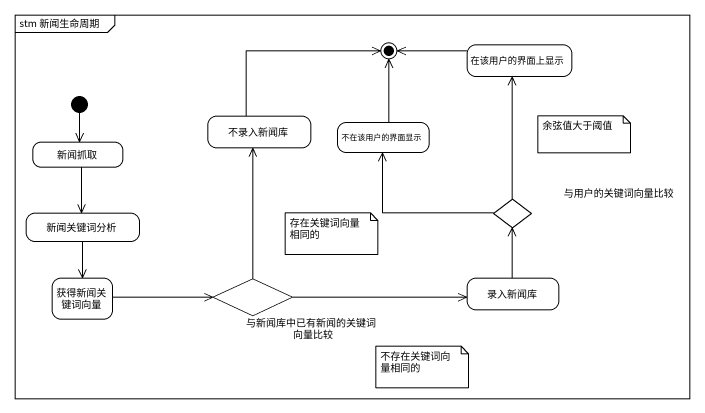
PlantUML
@startuml
mainframe stm 新闻生命周期
hide empty description
state 在该用户的界面上显示
state 不录入新闻库
state 不在该用户的界面显示
state 新闻抓取
state 新闻关键词分析
state 与用户的关键词向量比较 <<choice>>
state 获得新闻关键词向量
state 与新闻库中已有新闻的关键词向量比较 <<choice>>
state 录入新闻库
[*] --> 新闻抓取
新闻抓取 --> 新闻关键词分析
新闻关键词分析 --> 获得新闻关键词向量
与用户的关键词向量比较 -up-> 在该用户的界面上显示
与用户的关键词向量比较 -left-> 不在该用户的界面显示
获得新闻关键词向量 -right-> 与新闻库中已有新闻的关键词向量比较
与新闻库中已有新闻的关键词向量比较 -up-> 不录入新闻库
与新闻库中已有新闻的关键词向量比较 -right-> 录入新闻库
录入新闻库 -up-> 与用户的关键词向量比较
在该用户的界面上显示 -left-> [*]
不录入新闻库 -up-> [*]
不在该用户的界面显示 -up-> [*]
note as N1
  余弦值大于阈值
end note
note as N2
  存在关键词向量相同的
end note
note as N3
  不存在关键词向量相同的
end note
@enduml
